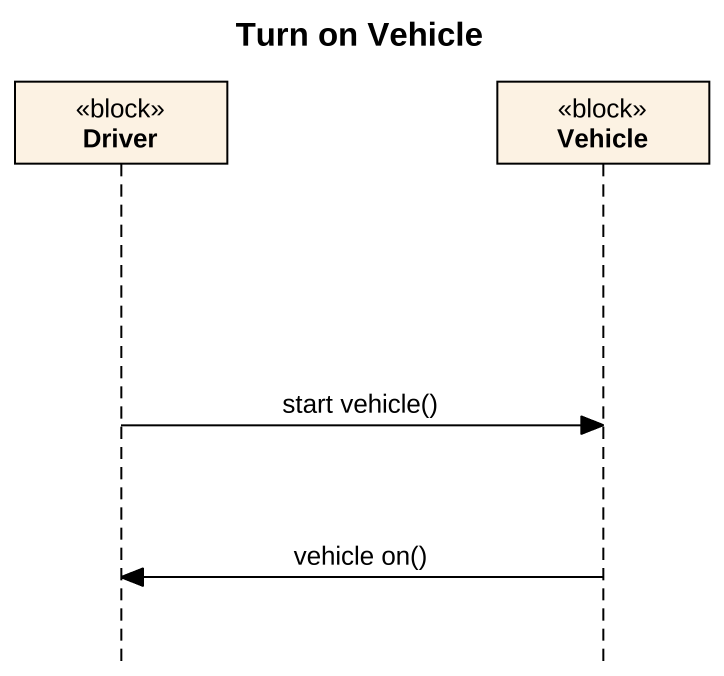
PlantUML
@startuml
title Turn on Vehicle
hide footbox
participant Driver <<block>>
participant Vehicle <<block>>

Driver -> Vehicle : start vehicle()
Vehicle -> Driver : vehicle on()
@enduml
